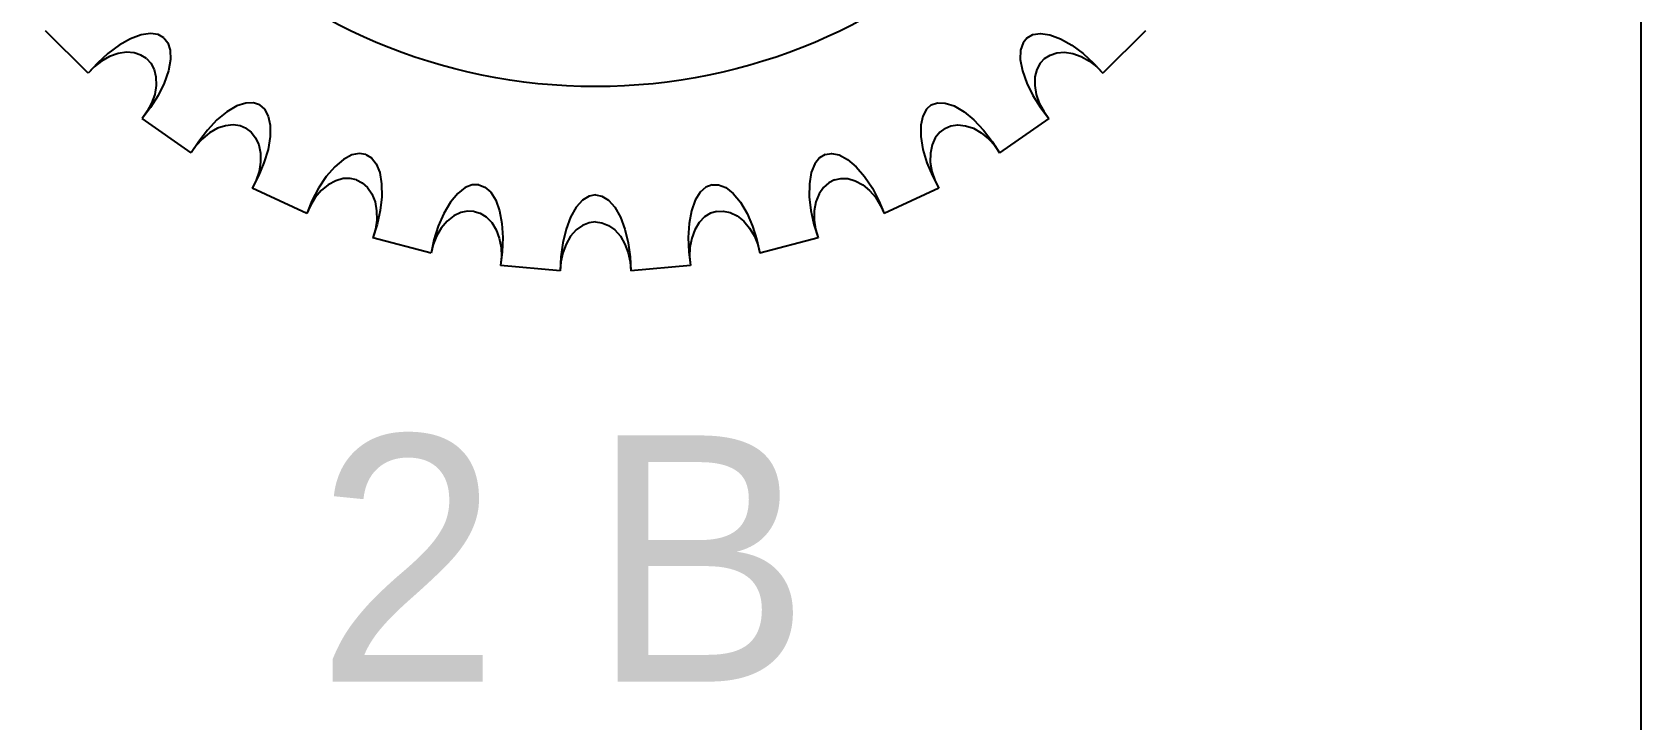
# Model space of a CAD drawing. Extents: x -1423 to 1501, y 0 to 128.
# Drawn here: x 25.45 to 40.3, y 75.95 to 82.3 of the extents above; entities that cross this region are included whole.
import ezdxf

# ---------------------------------------------------------------- set-up
doc = ezdxf.new("R2010")
doc.units = 0
doc.layers.add('DXF_662_VCA_PANEL_1_0_MOD1', color=7, linetype='CONTINUOUS')
doc.layers.add('LAYER1', color=7, linetype='CONTINUOUS')
doc.styles.add('TEXT712797', font='txt', dxfattribs={"height": 0.2})

msp = doc.modelspace()

# ---------------------------------------------------------------- linework, layer by layer
at = {"layer": 'DXF_662_VCA_PANEL_1_0_MOD1', "color": 18}
msp.add_line((40.3, 128.5), (40.3, 0), dxfattribs=at)
at = {"layer": 'LAYER1', "color": 18}
for p, q in [((25.966, 81.923), (25.573, 82.316)), ((25.966, 81.923), (25.573, 82.316)), ((25.966, 81.923), (25.573, 82.316)), ((25.966, 81.923), (25.573, 82.316)), ((35.727, 82.316), (35.334, 81.923)), ((35.727, 82.316), (35.334, 81.923)), ((35.727, 82.316), (35.334, 81.923)), ((35.727, 82.316), (35.334, 81.923)), ((26.919, 81.187), (26.464, 81.505)), ((26.919, 81.187), (26.464, 81.505)), ((26.919, 81.187), (26.464, 81.505)), ((26.919, 81.187), (26.464, 81.505)), ((34.836, 81.505), (34.381, 81.187)), ((34.836, 81.505), (34.381, 81.187)), ((34.836, 81.505), (34.381, 81.187)), ((34.836, 81.505), (34.381, 81.187)), ((27.985, 80.627), (27.481, 80.862)), ((27.985, 80.627), (27.481, 80.862)), ((27.985, 80.627), (27.481, 80.862)), ((27.985, 80.627), (27.481, 80.862)), ((33.819, 80.862), (33.315, 80.627)), ((33.819, 80.862), (33.315, 80.627)), ((33.819, 80.862), (33.315, 80.627)), ((33.819, 80.862), (33.315, 80.627)), ((29.132, 80.261), (28.595, 80.405)), ((29.132, 80.261), (28.595, 80.405)), ((29.132, 80.261), (28.595, 80.405)), ((29.132, 80.261), (28.595, 80.405)), ((32.705, 80.405), (32.168, 80.261)), ((32.705, 80.405), (32.168, 80.261)), ((32.705, 80.405), (32.168, 80.261)), ((32.705, 80.405), (32.168, 80.261)), ((30.325, 80.1), (29.772, 80.148)), ((30.325, 80.1), (29.772, 80.148)), ((30.325, 80.1), (29.772, 80.148)), ((30.325, 80.1), (29.772, 80.148)), ((31.528, 80.148), (30.975, 80.1)), ((31.528, 80.148), (30.975, 80.1)), ((31.528, 80.148), (30.975, 80.1)), ((31.528, 80.148), (30.975, 80.1))]:
    msp.add_line(p, q, dxfattribs=at)
for points in [[(26.665, 82.251, 0), (26.612, 82.28, 0), (26.542, 82.29, 0), (26.455, 82.277, 0), (26.357, 82.241, 0), (26.253, 82.182, 0), (26.149, 82.106, 0), (26.052, 82.017, 0), (25.966, 81.923, 0)], [(26.665, 82.251, 0), (26.612, 82.28, 0), (26.542, 82.29, 0), (26.455, 82.277, 0), (26.357, 82.241, 0), (26.253, 82.182, 0), (26.149, 82.106, 0), (26.052, 82.017, 0), (25.966, 81.923, 0)], [(26.665, 82.251, 0), (26.612, 82.28, 0), (26.542, 82.29, 0), (26.455, 82.277, 0), (26.357, 82.241, 0), (26.253, 82.182, 0), (26.149, 82.106, 0), (26.052, 82.017, 0), (25.966, 81.923, 0)], [(26.665, 82.251, 0), (26.612, 82.28, 0), (26.542, 82.29, 0), (26.455, 82.277, 0), (26.357, 82.241, 0), (26.253, 82.182, 0), (26.149, 82.106, 0), (26.052, 82.017, 0), (25.966, 81.923, 0)], [(34.635, 82.251, 0), (34.688, 82.28, 0), (34.758, 82.29, 0), (34.845, 82.277, 0), (34.943, 82.241, 0), (35.047, 82.182, 0), (35.151, 82.106, 0), (35.248, 82.017, 0), (35.334, 81.923, 0)], [(34.635, 82.251, 0), (34.688, 82.28, 0), (34.758, 82.29, 0), (34.845, 82.277, 0), (34.943, 82.241, 0), (35.047, 82.182, 0), (35.151, 82.106, 0), (35.248, 82.017, 0), (35.334, 81.923, 0)], [(34.635, 82.251, 0), (34.688, 82.28, 0), (34.758, 82.29, 0), (34.845, 82.277, 0), (34.943, 82.241, 0), (35.047, 82.182, 0), (35.151, 82.106, 0), (35.248, 82.017, 0), (35.334, 81.923, 0)], [(34.635, 82.251, 0), (34.688, 82.28, 0), (34.758, 82.29, 0), (34.845, 82.277, 0), (34.943, 82.241, 0), (35.047, 82.182, 0), (35.151, 82.106, 0), (35.248, 82.017, 0), (35.334, 81.923, 0)], [(26.665, 82.251, 0), (26.702, 82.204, 0), (26.725, 82.136, 0), (26.728, 82.049, 0), (26.709, 81.946, 0), (26.669, 81.833, 0), (26.612, 81.717, 0), (26.541, 81.606, 0), (26.464, 81.505, 0)], [(26.665, 82.251, 0), (26.702, 82.204, 0), (26.725, 82.136, 0), (26.728, 82.049, 0), (26.709, 81.946, 0), (26.669, 81.833, 0), (26.612, 81.717, 0), (26.541, 81.606, 0), (26.464, 81.505, 0)], [(26.665, 82.251, 0), (26.702, 82.204, 0), (26.725, 82.136, 0), (26.728, 82.049, 0), (26.709, 81.946, 0), (26.669, 81.833, 0), (26.612, 81.717, 0), (26.541, 81.606, 0), (26.464, 81.505, 0)], [(26.665, 82.251, 0), (26.702, 82.204, 0), (26.725, 82.136, 0), (26.728, 82.049, 0), (26.709, 81.946, 0), (26.669, 81.833, 0), (26.612, 81.717, 0), (26.541, 81.606, 0), (26.464, 81.505, 0)], [(34.635, 82.251, 0), (34.598, 82.204, 0), (34.575, 82.136, 0), (34.572, 82.049, 0), (34.591, 81.946, 0), (34.631, 81.833, 0), (34.688, 81.717, 0), (34.759, 81.606, 0), (34.836, 81.505, 0)], [(34.635, 82.251, 0), (34.598, 82.204, 0), (34.575, 82.136, 0), (34.572, 82.049, 0), (34.591, 81.946, 0), (34.631, 81.833, 0), (34.688, 81.717, 0), (34.759, 81.606, 0), (34.836, 81.505, 0)], [(34.635, 82.251, 0), (34.598, 82.204, 0), (34.575, 82.136, 0), (34.572, 82.049, 0), (34.591, 81.946, 0), (34.631, 81.833, 0), (34.688, 81.717, 0), (34.759, 81.606, 0), (34.836, 81.505, 0)], [(34.635, 82.251, 0), (34.598, 82.204, 0), (34.575, 82.136, 0), (34.572, 82.049, 0), (34.591, 81.946, 0), (34.631, 81.833, 0), (34.688, 81.717, 0), (34.759, 81.606, 0), (34.836, 81.505, 0)], [(26.504, 82.059, 0), (26.454, 82.091, 0), (26.392, 82.112, 0), (26.321, 82.117, 0), (26.243, 82.106, 0), (26.165, 82.078, 0), (26.09, 82.035, 0), (26.023, 81.982, 0), (25.966, 81.923, 0)], [(26.504, 82.059, 0), (26.454, 82.091, 0), (26.392, 82.112, 0), (26.321, 82.117, 0), (26.243, 82.106, 0), (26.165, 82.078, 0), (26.09, 82.035, 0), (26.023, 81.982, 0), (25.966, 81.923, 0)], [(26.504, 82.059, 0), (26.454, 82.091, 0), (26.392, 82.112, 0), (26.321, 82.117, 0), (26.243, 82.106, 0), (26.165, 82.078, 0), (26.09, 82.035, 0), (26.023, 81.982, 0), (25.966, 81.923, 0)], [(26.504, 82.059, 0), (26.454, 82.091, 0), (26.392, 82.112, 0), (26.321, 82.117, 0), (26.243, 82.106, 0), (26.165, 82.078, 0), (26.09, 82.035, 0), (26.023, 81.982, 0), (25.966, 81.923, 0)], [(26.504, 82.059, 0), (26.544, 82.015, 0), (26.575, 81.958, 0), (26.593, 81.889, 0), (26.595, 81.81, 0), (26.581, 81.728, 0), (26.553, 81.647, 0), (26.512, 81.572, 0), (26.464, 81.505, 0)], [(26.504, 82.059, 0), (26.544, 82.015, 0), (26.575, 81.958, 0), (26.593, 81.889, 0), (26.595, 81.81, 0), (26.581, 81.728, 0), (26.553, 81.647, 0), (26.512, 81.572, 0), (26.464, 81.505, 0)], [(26.504, 82.059, 0), (26.544, 82.015, 0), (26.575, 81.958, 0), (26.593, 81.889, 0), (26.595, 81.81, 0), (26.581, 81.728, 0), (26.553, 81.647, 0), (26.512, 81.572, 0), (26.464, 81.505, 0)], [(26.504, 82.059, 0), (26.544, 82.015, 0), (26.575, 81.958, 0), (26.593, 81.889, 0), (26.595, 81.81, 0), (26.581, 81.728, 0), (26.553, 81.647, 0), (26.512, 81.572, 0), (26.464, 81.505, 0)], [(34.796, 82.059, 0), (34.756, 82.015, 0), (34.725, 81.958, 0), (34.707, 81.889, 0), (34.705, 81.81, 0), (34.719, 81.728, 0), (34.747, 81.647, 0), (34.788, 81.572, 0), (34.836, 81.505, 0)], [(34.796, 82.059, 0), (34.756, 82.015, 0), (34.725, 81.958, 0), (34.707, 81.889, 0), (34.705, 81.81, 0), (34.719, 81.728, 0), (34.747, 81.647, 0), (34.788, 81.572, 0), (34.836, 81.505, 0)], [(34.796, 82.059, 0), (34.756, 82.015, 0), (34.725, 81.958, 0), (34.707, 81.889, 0), (34.705, 81.81, 0), (34.719, 81.728, 0), (34.747, 81.647, 0), (34.788, 81.572, 0), (34.836, 81.505, 0)], [(34.796, 82.059, 0), (34.756, 82.015, 0), (34.725, 81.958, 0), (34.707, 81.889, 0), (34.705, 81.81, 0), (34.719, 81.728, 0), (34.747, 81.647, 0), (34.788, 81.572, 0), (34.836, 81.505, 0)], [(34.796, 82.059, 0), (34.846, 82.091, 0), (34.908, 82.112, 0), (34.979, 82.117, 0), (35.057, 82.106, 0), (35.135, 82.078, 0), (35.21, 82.035, 0), (35.277, 81.982, 0), (35.334, 81.923, 0)], [(34.796, 82.059, 0), (34.846, 82.091, 0), (34.908, 82.112, 0), (34.979, 82.117, 0), (35.057, 82.106, 0), (35.135, 82.078, 0), (35.21, 82.035, 0), (35.277, 81.982, 0), (35.334, 81.923, 0)], [(34.796, 82.059, 0), (34.846, 82.091, 0), (34.908, 82.112, 0), (34.979, 82.117, 0), (35.057, 82.106, 0), (35.135, 82.078, 0), (35.21, 82.035, 0), (35.277, 81.982, 0), (35.334, 81.923, 0)], [(34.796, 82.059, 0), (34.846, 82.091, 0), (34.908, 82.112, 0), (34.979, 82.117, 0), (35.057, 82.106, 0), (35.135, 82.078, 0), (35.21, 82.035, 0), (35.277, 81.982, 0), (35.334, 81.923, 0)], [(27.55, 81.631, 0), (27.493, 81.65, 0), (27.422, 81.648, 0), (27.339, 81.621, 0), (27.248, 81.568, 0), (27.156, 81.492, 0), (27.067, 81.399, 0), (26.987, 81.294, 0), (26.919, 81.187, 0)], [(27.55, 81.631, 0), (27.493, 81.65, 0), (27.422, 81.648, 0), (27.339, 81.621, 0), (27.248, 81.568, 0), (27.156, 81.492, 0), (27.067, 81.399, 0), (26.987, 81.294, 0), (26.919, 81.187, 0)], [(27.55, 81.631, 0), (27.493, 81.65, 0), (27.422, 81.648, 0), (27.339, 81.621, 0), (27.248, 81.568, 0), (27.156, 81.492, 0), (27.067, 81.399, 0), (26.987, 81.294, 0), (26.919, 81.187, 0)], [(27.55, 81.631, 0), (27.493, 81.65, 0), (27.422, 81.648, 0), (27.339, 81.621, 0), (27.248, 81.568, 0), (27.156, 81.492, 0), (27.067, 81.399, 0), (26.987, 81.294, 0), (26.919, 81.187, 0)], [(27.55, 81.631, 0), (27.595, 81.591, 0), (27.629, 81.528, 0), (27.647, 81.443, 0), (27.646, 81.338, 0), (27.627, 81.22, 0), (27.59, 81.096, 0), (27.54, 80.975, 0), (27.481, 80.862, 0)], [(27.55, 81.631, 0), (27.595, 81.591, 0), (27.629, 81.528, 0), (27.647, 81.443, 0), (27.646, 81.338, 0), (27.627, 81.22, 0), (27.59, 81.096, 0), (27.54, 80.975, 0), (27.481, 80.862, 0)], [(27.55, 81.631, 0), (27.595, 81.591, 0), (27.629, 81.528, 0), (27.647, 81.443, 0), (27.646, 81.338, 0), (27.627, 81.22, 0), (27.59, 81.096, 0), (27.54, 80.975, 0), (27.481, 80.862, 0)], [(27.55, 81.631, 0), (27.595, 81.591, 0), (27.629, 81.528, 0), (27.647, 81.443, 0), (27.646, 81.338, 0), (27.627, 81.22, 0), (27.59, 81.096, 0), (27.54, 80.975, 0), (27.481, 80.862, 0)], [(33.75, 81.631, 0), (33.705, 81.591, 0), (33.671, 81.528, 0), (33.653, 81.443, 0), (33.654, 81.338, 0), (33.673, 81.22, 0), (33.71, 81.096, 0), (33.76, 80.975, 0), (33.819, 80.862, 0)], [(33.75, 81.631, 0), (33.705, 81.591, 0), (33.671, 81.528, 0), (33.653, 81.443, 0), (33.654, 81.338, 0), (33.673, 81.22, 0), (33.71, 81.096, 0), (33.76, 80.975, 0), (33.819, 80.862, 0)], [(33.75, 81.631, 0), (33.705, 81.591, 0), (33.671, 81.528, 0), (33.653, 81.443, 0), (33.654, 81.338, 0), (33.673, 81.22, 0), (33.71, 81.096, 0), (33.76, 80.975, 0), (33.819, 80.862, 0)], [(33.75, 81.631, 0), (33.705, 81.591, 0), (33.671, 81.528, 0), (33.653, 81.443, 0), (33.654, 81.338, 0), (33.673, 81.22, 0), (33.71, 81.096, 0), (33.76, 80.975, 0), (33.819, 80.862, 0)], [(33.75, 81.631, 0), (33.807, 81.65, 0), (33.878, 81.648, 0), (33.961, 81.621, 0), (34.052, 81.568, 0), (34.144, 81.492, 0), (34.233, 81.399, 0), (34.313, 81.294, 0), (34.381, 81.187, 0)], [(33.75, 81.631, 0), (33.807, 81.65, 0), (33.878, 81.648, 0), (33.961, 81.621, 0), (34.052, 81.568, 0), (34.144, 81.492, 0), (34.233, 81.399, 0), (34.313, 81.294, 0), (34.381, 81.187, 0)], [(33.75, 81.631, 0), (33.807, 81.65, 0), (33.878, 81.648, 0), (33.961, 81.621, 0), (34.052, 81.568, 0), (34.144, 81.492, 0), (34.233, 81.399, 0), (34.313, 81.294, 0), (34.381, 81.187, 0)], [(33.75, 81.631, 0), (33.807, 81.65, 0), (33.878, 81.648, 0), (33.961, 81.621, 0), (34.052, 81.568, 0), (34.144, 81.492, 0), (34.233, 81.399, 0), (34.313, 81.294, 0), (34.381, 81.187, 0)], [(27.425, 81.414, 0), (27.37, 81.437, 0), (27.306, 81.447, 0), (27.234, 81.439, 0), (27.16, 81.415, 0), (27.088, 81.374, 0), (27.021, 81.319, 0), (26.964, 81.255, 0), (26.919, 81.187, 0)], [(27.425, 81.414, 0), (27.37, 81.437, 0), (27.306, 81.447, 0), (27.234, 81.439, 0), (27.16, 81.415, 0), (27.088, 81.374, 0), (27.021, 81.319, 0), (26.964, 81.255, 0), (26.919, 81.187, 0)], [(27.425, 81.414, 0), (27.37, 81.437, 0), (27.306, 81.447, 0), (27.234, 81.439, 0), (27.16, 81.415, 0), (27.088, 81.374, 0), (27.021, 81.319, 0), (26.964, 81.255, 0), (26.919, 81.187, 0)], [(27.425, 81.414, 0), (27.37, 81.437, 0), (27.306, 81.447, 0), (27.234, 81.439, 0), (27.16, 81.415, 0), (27.088, 81.374, 0), (27.021, 81.319, 0), (26.964, 81.255, 0), (26.919, 81.187, 0)], [(27.425, 81.414, 0), (27.472, 81.378, 0), (27.513, 81.327, 0), (27.542, 81.262, 0), (27.558, 81.185, 0), (27.559, 81.102, 0), (27.544, 81.017, 0), (27.518, 80.936, 0), (27.481, 80.862, 0)], [(27.425, 81.414, 0), (27.472, 81.378, 0), (27.513, 81.327, 0), (27.542, 81.262, 0), (27.558, 81.185, 0), (27.559, 81.102, 0), (27.544, 81.017, 0), (27.518, 80.936, 0), (27.481, 80.862, 0)], [(27.425, 81.414, 0), (27.472, 81.378, 0), (27.513, 81.327, 0), (27.542, 81.262, 0), (27.558, 81.185, 0), (27.559, 81.102, 0), (27.544, 81.017, 0), (27.518, 80.936, 0), (27.481, 80.862, 0)], [(27.425, 81.414, 0), (27.472, 81.378, 0), (27.513, 81.327, 0), (27.542, 81.262, 0), (27.558, 81.185, 0), (27.559, 81.102, 0), (27.544, 81.017, 0), (27.518, 80.936, 0), (27.481, 80.862, 0)], [(33.875, 81.414, 0), (33.828, 81.378, 0), (33.787, 81.327, 0), (33.758, 81.262, 0), (33.742, 81.185, 0), (33.741, 81.102, 0), (33.756, 81.017, 0), (33.782, 80.936, 0), (33.819, 80.862, 0)], [(33.875, 81.414, 0), (33.828, 81.378, 0), (33.787, 81.327, 0), (33.758, 81.262, 0), (33.742, 81.185, 0), (33.741, 81.102, 0), (33.756, 81.017, 0), (33.782, 80.936, 0), (33.819, 80.862, 0)], [(33.875, 81.414, 0), (33.828, 81.378, 0), (33.787, 81.327, 0), (33.758, 81.262, 0), (33.742, 81.185, 0), (33.741, 81.102, 0), (33.756, 81.017, 0), (33.782, 80.936, 0), (33.819, 80.862, 0)], [(33.875, 81.414, 0), (33.828, 81.378, 0), (33.787, 81.327, 0), (33.758, 81.262, 0), (33.742, 81.185, 0), (33.741, 81.102, 0), (33.756, 81.017, 0), (33.782, 80.936, 0), (33.819, 80.862, 0)], [(33.875, 81.414, 0), (33.93, 81.437, 0), (33.994, 81.447, 0), (34.066, 81.439, 0), (34.14, 81.415, 0), (34.212, 81.374, 0), (34.279, 81.319, 0), (34.336, 81.255, 0), (34.381, 81.187, 0)], [(33.875, 81.414, 0), (33.93, 81.437, 0), (33.994, 81.447, 0), (34.066, 81.439, 0), (34.14, 81.415, 0), (34.212, 81.374, 0), (34.279, 81.319, 0), (34.336, 81.255, 0), (34.381, 81.187, 0)], [(33.875, 81.414, 0), (33.93, 81.437, 0), (33.994, 81.447, 0), (34.066, 81.439, 0), (34.14, 81.415, 0), (34.212, 81.374, 0), (34.279, 81.319, 0), (34.336, 81.255, 0), (34.381, 81.187, 0)], [(33.875, 81.414, 0), (33.93, 81.437, 0), (33.994, 81.447, 0), (34.066, 81.439, 0), (34.14, 81.415, 0), (34.212, 81.374, 0), (34.279, 81.319, 0), (34.336, 81.255, 0), (34.381, 81.187, 0)], [(28.529, 81.174, 0), (28.47, 81.183, 0), (28.4, 81.169, 0), (28.323, 81.127, 0), (28.243, 81.06, 0), (28.165, 80.969, 0), (28.094, 80.861, 0), (28.033, 80.745, 0), (27.985, 80.627, 0)], [(28.529, 81.174, 0), (28.47, 81.183, 0), (28.4, 81.169, 0), (28.323, 81.127, 0), (28.243, 81.06, 0), (28.165, 80.969, 0), (28.094, 80.861, 0), (28.033, 80.745, 0), (27.985, 80.627, 0)], [(28.529, 81.174, 0), (28.47, 81.183, 0), (28.4, 81.169, 0), (28.323, 81.127, 0), (28.243, 81.06, 0), (28.165, 80.969, 0), (28.094, 80.861, 0), (28.033, 80.745, 0), (27.985, 80.627, 0)], [(28.529, 81.174, 0), (28.47, 81.183, 0), (28.4, 81.169, 0), (28.323, 81.127, 0), (28.243, 81.06, 0), (28.165, 80.969, 0), (28.094, 80.861, 0), (28.033, 80.745, 0), (27.985, 80.627, 0)], [(28.529, 81.174, 0), (28.581, 81.143, 0), (28.625, 81.087, 0), (28.658, 81.006, 0), (28.675, 80.903, 0), (28.677, 80.783, 0), (28.662, 80.655, 0), (28.634, 80.526, 0), (28.595, 80.405, 0)], [(28.529, 81.174, 0), (28.581, 81.143, 0), (28.625, 81.087, 0), (28.658, 81.006, 0), (28.675, 80.903, 0), (28.677, 80.783, 0), (28.662, 80.655, 0), (28.634, 80.526, 0), (28.595, 80.405, 0)], [(28.529, 81.174, 0), (28.581, 81.143, 0), (28.625, 81.087, 0), (28.658, 81.006, 0), (28.675, 80.903, 0), (28.677, 80.783, 0), (28.662, 80.655, 0), (28.634, 80.526, 0), (28.595, 80.405, 0)], [(28.529, 81.174, 0), (28.581, 81.143, 0), (28.625, 81.087, 0), (28.658, 81.006, 0), (28.675, 80.903, 0), (28.677, 80.783, 0), (28.662, 80.655, 0), (28.634, 80.526, 0), (28.595, 80.405, 0)], [(32.771, 81.174, 0), (32.719, 81.143, 0), (32.675, 81.087, 0), (32.642, 81.006, 0), (32.625, 80.903, 0), (32.623, 80.783, 0), (32.638, 80.655, 0), (32.666, 80.526, 0), (32.705, 80.405, 0)], [(32.771, 81.174, 0), (32.719, 81.143, 0), (32.675, 81.087, 0), (32.642, 81.006, 0), (32.625, 80.903, 0), (32.623, 80.783, 0), (32.638, 80.655, 0), (32.666, 80.526, 0), (32.705, 80.405, 0)], [(32.771, 81.174, 0), (32.719, 81.143, 0), (32.675, 81.087, 0), (32.642, 81.006, 0), (32.625, 80.903, 0), (32.623, 80.783, 0), (32.638, 80.655, 0), (32.666, 80.526, 0), (32.705, 80.405, 0)], [(32.771, 81.174, 0), (32.719, 81.143, 0), (32.675, 81.087, 0), (32.642, 81.006, 0), (32.625, 80.903, 0), (32.623, 80.783, 0), (32.638, 80.655, 0), (32.666, 80.526, 0), (32.705, 80.405, 0)], [(32.771, 81.174, 0), (32.83, 81.183, 0), (32.9, 81.169, 0), (32.977, 81.127, 0), (33.057, 81.06, 0), (33.135, 80.969, 0), (33.206, 80.861, 0), (33.267, 80.745, 0), (33.315, 80.627, 0)], [(32.771, 81.174, 0), (32.83, 81.183, 0), (32.9, 81.169, 0), (32.977, 81.127, 0), (33.057, 81.06, 0), (33.135, 80.969, 0), (33.206, 80.861, 0), (33.267, 80.745, 0), (33.315, 80.627, 0)], [(32.771, 81.174, 0), (32.83, 81.183, 0), (32.9, 81.169, 0), (32.977, 81.127, 0), (33.057, 81.06, 0), (33.135, 80.969, 0), (33.206, 80.861, 0), (33.267, 80.745, 0), (33.315, 80.627, 0)], [(32.771, 81.174, 0), (32.83, 81.183, 0), (32.9, 81.169, 0), (32.977, 81.127, 0), (33.057, 81.06, 0), (33.135, 80.969, 0), (33.206, 80.861, 0), (33.267, 80.745, 0), (33.315, 80.627, 0)], [(28.444, 80.939, 0), (28.386, 80.952, 0), (28.321, 80.95, 0), (28.252, 80.931, 0), (28.183, 80.894, 0), (28.119, 80.84, 0), (28.063, 80.775, 0), (28.018, 80.702, 0), (27.985, 80.627, 0)], [(28.444, 80.939, 0), (28.386, 80.952, 0), (28.321, 80.95, 0), (28.252, 80.931, 0), (28.183, 80.894, 0), (28.119, 80.84, 0), (28.063, 80.775, 0), (28.018, 80.702, 0), (27.985, 80.627, 0)], [(28.444, 80.939, 0), (28.386, 80.952, 0), (28.321, 80.95, 0), (28.252, 80.931, 0), (28.183, 80.894, 0), (28.119, 80.84, 0), (28.063, 80.775, 0), (28.018, 80.702, 0), (27.985, 80.627, 0)], [(28.444, 80.939, 0), (28.386, 80.952, 0), (28.321, 80.95, 0), (28.252, 80.931, 0), (28.183, 80.894, 0), (28.119, 80.84, 0), (28.063, 80.775, 0), (28.018, 80.702, 0), (27.985, 80.627, 0)], [(28.444, 80.939, 0), (28.497, 80.912, 0), (28.546, 80.868, 0), (28.586, 80.809, 0), (28.615, 80.736, 0), (28.63, 80.654, 0), (28.631, 80.568, 0), (28.618, 80.484, 0), (28.595, 80.405, 0)], [(28.444, 80.939, 0), (28.497, 80.912, 0), (28.546, 80.868, 0), (28.586, 80.809, 0), (28.615, 80.736, 0), (28.63, 80.654, 0), (28.631, 80.568, 0), (28.618, 80.484, 0), (28.595, 80.405, 0)], [(28.444, 80.939, 0), (28.497, 80.912, 0), (28.546, 80.868, 0), (28.586, 80.809, 0), (28.615, 80.736, 0), (28.63, 80.654, 0), (28.631, 80.568, 0), (28.618, 80.484, 0), (28.595, 80.405, 0)], [(28.444, 80.939, 0), (28.497, 80.912, 0), (28.546, 80.868, 0), (28.586, 80.809, 0), (28.615, 80.736, 0), (28.63, 80.654, 0), (28.631, 80.568, 0), (28.618, 80.484, 0), (28.595, 80.405, 0)], [(32.856, 80.939, 0), (32.803, 80.912, 0), (32.754, 80.868, 0), (32.714, 80.809, 0), (32.685, 80.736, 0), (32.67, 80.654, 0), (32.669, 80.568, 0), (32.682, 80.484, 0), (32.705, 80.405, 0)], [(32.856, 80.939, 0), (32.803, 80.912, 0), (32.754, 80.868, 0), (32.714, 80.809, 0), (32.685, 80.736, 0), (32.67, 80.654, 0), (32.669, 80.568, 0), (32.682, 80.484, 0), (32.705, 80.405, 0)], [(32.856, 80.939, 0), (32.803, 80.912, 0), (32.754, 80.868, 0), (32.714, 80.809, 0), (32.685, 80.736, 0), (32.67, 80.654, 0), (32.669, 80.568, 0), (32.682, 80.484, 0), (32.705, 80.405, 0)], [(32.856, 80.939, 0), (32.803, 80.912, 0), (32.754, 80.868, 0), (32.714, 80.809, 0), (32.685, 80.736, 0), (32.67, 80.654, 0), (32.669, 80.568, 0), (32.682, 80.484, 0), (32.705, 80.405, 0)], [(32.856, 80.939, 0), (32.914, 80.952, 0), (32.979, 80.95, 0), (33.048, 80.931, 0), (33.117, 80.894, 0), (33.181, 80.84, 0), (33.237, 80.775, 0), (33.282, 80.702, 0), (33.315, 80.627, 0)], [(32.856, 80.939, 0), (32.914, 80.952, 0), (32.979, 80.95, 0), (33.048, 80.931, 0), (33.117, 80.894, 0), (33.181, 80.84, 0), (33.237, 80.775, 0), (33.282, 80.702, 0), (33.315, 80.627, 0)], [(32.856, 80.939, 0), (32.914, 80.952, 0), (32.979, 80.95, 0), (33.048, 80.931, 0), (33.117, 80.894, 0), (33.181, 80.84, 0), (33.237, 80.775, 0), (33.282, 80.702, 0), (33.315, 80.627, 0)], [(32.856, 80.939, 0), (32.914, 80.952, 0), (32.979, 80.95, 0), (33.048, 80.931, 0), (33.117, 80.894, 0), (33.181, 80.84, 0), (33.237, 80.775, 0), (33.282, 80.702, 0), (33.315, 80.627, 0)], [(29.573, 80.894, 0), (29.513, 80.893, 0), (29.447, 80.867, 0), (29.378, 80.813, 0), (29.311, 80.732, 0), (29.25, 80.629, 0), (29.199, 80.511, 0), (29.159, 80.386, 0), (29.132, 80.261, 0)], [(29.573, 80.894, 0), (29.513, 80.893, 0), (29.447, 80.867, 0), (29.378, 80.813, 0), (29.311, 80.732, 0), (29.25, 80.629, 0), (29.199, 80.511, 0), (29.159, 80.386, 0), (29.132, 80.261, 0)], [(29.573, 80.894, 0), (29.513, 80.893, 0), (29.447, 80.867, 0), (29.378, 80.813, 0), (29.311, 80.732, 0), (29.25, 80.629, 0), (29.199, 80.511, 0), (29.159, 80.386, 0), (29.132, 80.261, 0)], [(29.573, 80.894, 0), (29.513, 80.893, 0), (29.447, 80.867, 0), (29.378, 80.813, 0), (29.311, 80.732, 0), (29.25, 80.629, 0), (29.199, 80.511, 0), (29.159, 80.386, 0), (29.132, 80.261, 0)], [(29.573, 80.894, 0), (29.63, 80.872, 0), (29.683, 80.825, 0), (29.729, 80.751, 0), (29.764, 80.652, 0), (29.786, 80.535, 0), (29.794, 80.406, 0), (29.789, 80.275, 0), (29.772, 80.148, 0)], [(29.573, 80.894, 0), (29.63, 80.872, 0), (29.683, 80.825, 0), (29.729, 80.751, 0), (29.764, 80.652, 0), (29.786, 80.535, 0), (29.794, 80.406, 0), (29.789, 80.275, 0), (29.772, 80.148, 0)], [(29.573, 80.894, 0), (29.63, 80.872, 0), (29.683, 80.825, 0), (29.729, 80.751, 0), (29.764, 80.652, 0), (29.786, 80.535, 0), (29.794, 80.406, 0), (29.789, 80.275, 0), (29.772, 80.148, 0)], [(29.573, 80.894, 0), (29.63, 80.872, 0), (29.683, 80.825, 0), (29.729, 80.751, 0), (29.764, 80.652, 0), (29.786, 80.535, 0), (29.794, 80.406, 0), (29.789, 80.275, 0), (29.772, 80.148, 0)], [(30.65, 80.8, 0), (30.591, 80.788, 0), (30.53, 80.751, 0), (30.472, 80.686, 0), (30.42, 80.595, 0), (30.378, 80.483, 0), (30.348, 80.358, 0), (30.33, 80.227, 0), (30.325, 80.1, 0)], [(30.65, 80.8, 0), (30.591, 80.788, 0), (30.53, 80.751, 0), (30.472, 80.686, 0), (30.42, 80.595, 0), (30.378, 80.483, 0), (30.348, 80.358, 0), (30.33, 80.227, 0), (30.325, 80.1, 0)], [(30.65, 80.8, 0), (30.591, 80.788, 0), (30.53, 80.751, 0), (30.472, 80.686, 0), (30.42, 80.595, 0), (30.378, 80.483, 0), (30.348, 80.358, 0), (30.33, 80.227, 0), (30.325, 80.1, 0)], [(30.65, 80.8, 0), (30.591, 80.788, 0), (30.53, 80.751, 0), (30.472, 80.686, 0), (30.42, 80.595, 0), (30.378, 80.483, 0), (30.348, 80.358, 0), (30.33, 80.227, 0), (30.325, 80.1, 0)], [(30.65, 80.8, 0), (30.709, 80.788, 0), (30.77, 80.751, 0), (30.828, 80.686, 0), (30.88, 80.595, 0), (30.922, 80.483, 0), (30.952, 80.358, 0), (30.97, 80.227, 0), (30.975, 80.1, 0)], [(30.65, 80.8, 0), (30.709, 80.788, 0), (30.77, 80.751, 0), (30.828, 80.686, 0), (30.88, 80.595, 0), (30.922, 80.483, 0), (30.952, 80.358, 0), (30.97, 80.227, 0), (30.975, 80.1, 0)], [(30.65, 80.8, 0), (30.709, 80.788, 0), (30.77, 80.751, 0), (30.828, 80.686, 0), (30.88, 80.595, 0), (30.922, 80.483, 0), (30.952, 80.358, 0), (30.97, 80.227, 0), (30.975, 80.1, 0)], [(30.65, 80.8, 0), (30.709, 80.788, 0), (30.77, 80.751, 0), (30.828, 80.686, 0), (30.88, 80.595, 0), (30.922, 80.483, 0), (30.952, 80.358, 0), (30.97, 80.227, 0), (30.975, 80.1, 0)], [(31.727, 80.894, 0), (31.67, 80.872, 0), (31.617, 80.825, 0), (31.571, 80.751, 0), (31.536, 80.652, 0), (31.514, 80.535, 0), (31.506, 80.406, 0), (31.511, 80.275, 0), (31.528, 80.148, 0)], [(31.727, 80.894, 0), (31.67, 80.872, 0), (31.617, 80.825, 0), (31.571, 80.751, 0), (31.536, 80.652, 0), (31.514, 80.535, 0), (31.506, 80.406, 0), (31.511, 80.275, 0), (31.528, 80.148, 0)], [(31.727, 80.894, 0), (31.67, 80.872, 0), (31.617, 80.825, 0), (31.571, 80.751, 0), (31.536, 80.652, 0), (31.514, 80.535, 0), (31.506, 80.406, 0), (31.511, 80.275, 0), (31.528, 80.148, 0)], [(31.727, 80.894, 0), (31.67, 80.872, 0), (31.617, 80.825, 0), (31.571, 80.751, 0), (31.536, 80.652, 0), (31.514, 80.535, 0), (31.506, 80.406, 0), (31.511, 80.275, 0), (31.528, 80.148, 0)], [(31.727, 80.894, 0), (31.787, 80.893, 0), (31.853, 80.867, 0), (31.922, 80.813, 0), (31.989, 80.732, 0), (32.05, 80.629, 0), (32.101, 80.511, 0), (32.141, 80.386, 0), (32.168, 80.261, 0)], [(31.727, 80.894, 0), (31.787, 80.893, 0), (31.853, 80.867, 0), (31.922, 80.813, 0), (31.989, 80.732, 0), (32.05, 80.629, 0), (32.101, 80.511, 0), (32.141, 80.386, 0), (32.168, 80.261, 0)], [(31.727, 80.894, 0), (31.787, 80.893, 0), (31.853, 80.867, 0), (31.922, 80.813, 0), (31.989, 80.732, 0), (32.05, 80.629, 0), (32.101, 80.511, 0), (32.141, 80.386, 0), (32.168, 80.261, 0)], [(31.727, 80.894, 0), (31.787, 80.893, 0), (31.853, 80.867, 0), (31.922, 80.813, 0), (31.989, 80.732, 0), (32.05, 80.629, 0), (32.101, 80.511, 0), (32.141, 80.386, 0), (32.168, 80.261, 0)], [(29.53, 80.648, 0), (29.47, 80.651, 0), (29.407, 80.638, 0), (29.342, 80.607, 0), (29.281, 80.558, 0), (29.227, 80.494, 0), (29.183, 80.42, 0), (29.151, 80.341, 0), (29.132, 80.261, 0)], [(29.53, 80.648, 0), (29.47, 80.651, 0), (29.407, 80.638, 0), (29.342, 80.607, 0), (29.281, 80.558, 0), (29.227, 80.494, 0), (29.183, 80.42, 0), (29.151, 80.341, 0), (29.132, 80.261, 0)], [(29.53, 80.648, 0), (29.47, 80.651, 0), (29.407, 80.638, 0), (29.342, 80.607, 0), (29.281, 80.558, 0), (29.227, 80.494, 0), (29.183, 80.42, 0), (29.151, 80.341, 0), (29.132, 80.261, 0)], [(29.53, 80.648, 0), (29.47, 80.651, 0), (29.407, 80.638, 0), (29.342, 80.607, 0), (29.281, 80.558, 0), (29.227, 80.494, 0), (29.183, 80.42, 0), (29.151, 80.341, 0), (29.132, 80.261, 0)], [(29.53, 80.648, 0), (29.587, 80.63, 0), (29.642, 80.596, 0), (29.692, 80.545, 0), (29.733, 80.478, 0), (29.762, 80.4, 0), (29.778, 80.315, 0), (29.781, 80.23, 0), (29.772, 80.148, 0)], [(29.53, 80.648, 0), (29.587, 80.63, 0), (29.642, 80.596, 0), (29.692, 80.545, 0), (29.733, 80.478, 0), (29.762, 80.4, 0), (29.778, 80.315, 0), (29.781, 80.23, 0), (29.772, 80.148, 0)], [(29.53, 80.648, 0), (29.587, 80.63, 0), (29.642, 80.596, 0), (29.692, 80.545, 0), (29.733, 80.478, 0), (29.762, 80.4, 0), (29.778, 80.315, 0), (29.781, 80.23, 0), (29.772, 80.148, 0)], [(29.53, 80.648, 0), (29.587, 80.63, 0), (29.642, 80.596, 0), (29.692, 80.545, 0), (29.733, 80.478, 0), (29.762, 80.4, 0), (29.778, 80.315, 0), (29.781, 80.23, 0), (29.772, 80.148, 0)], [(31.77, 80.648, 0), (31.713, 80.63, 0), (31.658, 80.596, 0), (31.608, 80.545, 0), (31.567, 80.478, 0), (31.538, 80.4, 0), (31.522, 80.315, 0), (31.519, 80.23, 0), (31.528, 80.148, 0)], [(31.77, 80.648, 0), (31.713, 80.63, 0), (31.658, 80.596, 0), (31.608, 80.545, 0), (31.567, 80.478, 0), (31.538, 80.4, 0), (31.522, 80.315, 0), (31.519, 80.23, 0), (31.528, 80.148, 0)], [(31.77, 80.648, 0), (31.713, 80.63, 0), (31.658, 80.596, 0), (31.608, 80.545, 0), (31.567, 80.478, 0), (31.538, 80.4, 0), (31.522, 80.315, 0), (31.519, 80.23, 0), (31.528, 80.148, 0)], [(31.77, 80.648, 0), (31.713, 80.63, 0), (31.658, 80.596, 0), (31.608, 80.545, 0), (31.567, 80.478, 0), (31.538, 80.4, 0), (31.522, 80.315, 0), (31.519, 80.23, 0), (31.528, 80.148, 0)], [(31.77, 80.648, 0), (31.83, 80.651, 0), (31.893, 80.638, 0), (31.958, 80.607, 0), (32.019, 80.558, 0), (32.073, 80.494, 0), (32.117, 80.42, 0), (32.149, 80.341, 0), (32.168, 80.261, 0)], [(31.77, 80.648, 0), (31.83, 80.651, 0), (31.893, 80.638, 0), (31.958, 80.607, 0), (32.019, 80.558, 0), (32.073, 80.494, 0), (32.117, 80.42, 0), (32.149, 80.341, 0), (32.168, 80.261, 0)], [(31.77, 80.648, 0), (31.83, 80.651, 0), (31.893, 80.638, 0), (31.958, 80.607, 0), (32.019, 80.558, 0), (32.073, 80.494, 0), (32.117, 80.42, 0), (32.149, 80.341, 0), (32.168, 80.261, 0)], [(31.77, 80.648, 0), (31.83, 80.651, 0), (31.893, 80.638, 0), (31.958, 80.607, 0), (32.019, 80.558, 0), (32.073, 80.494, 0), (32.117, 80.42, 0), (32.149, 80.341, 0), (32.168, 80.261, 0)], [(30.65, 80.55, 0), (30.591, 80.542, 0), (30.53, 80.518, 0), (30.472, 80.477, 0), (30.42, 80.418, 0), (30.378, 80.346, 0), (30.348, 80.266, 0), (30.33, 80.182, 0), (30.325, 80.1, 0)], [(30.65, 80.55, 0), (30.591, 80.542, 0), (30.53, 80.518, 0), (30.472, 80.477, 0), (30.42, 80.418, 0), (30.378, 80.346, 0), (30.348, 80.266, 0), (30.33, 80.182, 0), (30.325, 80.1, 0)], [(30.65, 80.55, 0), (30.591, 80.542, 0), (30.53, 80.518, 0), (30.472, 80.477, 0), (30.42, 80.418, 0), (30.378, 80.346, 0), (30.348, 80.266, 0), (30.33, 80.182, 0), (30.325, 80.1, 0)], [(30.65, 80.55, 0), (30.591, 80.542, 0), (30.53, 80.518, 0), (30.472, 80.477, 0), (30.42, 80.418, 0), (30.378, 80.346, 0), (30.348, 80.266, 0), (30.33, 80.182, 0), (30.325, 80.1, 0)], [(30.65, 80.55, 0), (30.709, 80.542, 0), (30.77, 80.518, 0), (30.828, 80.477, 0), (30.88, 80.418, 0), (30.922, 80.346, 0), (30.952, 80.266, 0), (30.97, 80.182, 0), (30.975, 80.1, 0)], [(30.65, 80.55, 0), (30.709, 80.542, 0), (30.77, 80.518, 0), (30.828, 80.477, 0), (30.88, 80.418, 0), (30.922, 80.346, 0), (30.952, 80.266, 0), (30.97, 80.182, 0), (30.975, 80.1, 0)], [(30.65, 80.55, 0), (30.709, 80.542, 0), (30.77, 80.518, 0), (30.828, 80.477, 0), (30.88, 80.418, 0), (30.922, 80.346, 0), (30.952, 80.266, 0), (30.97, 80.182, 0), (30.975, 80.1, 0)], [(30.65, 80.55, 0), (30.709, 80.542, 0), (30.77, 80.518, 0), (30.828, 80.477, 0), (30.88, 80.418, 0), (30.922, 80.346, 0), (30.952, 80.266, 0), (30.97, 80.182, 0), (30.975, 80.1, 0)]]:
    msp.add_polyline3d(points, dxfattribs=at)
msp.add_circle((30.65, 87), 5.2, dxfattribs=at)
msp.add_circle((30.65, 87), 5.2, dxfattribs=at)

# ---------------------------------------------------------------- texts
at = {"layer": 'DXF_662_VCA_PANEL_1_0_MOD1', "color": 18, "style": 'TEXT712797'}
msp.add_text('2 B', height=2.2733, dxfattribs=at).set_placement((28.07, 76.306))

doc.saveas('drawing.dxf')
